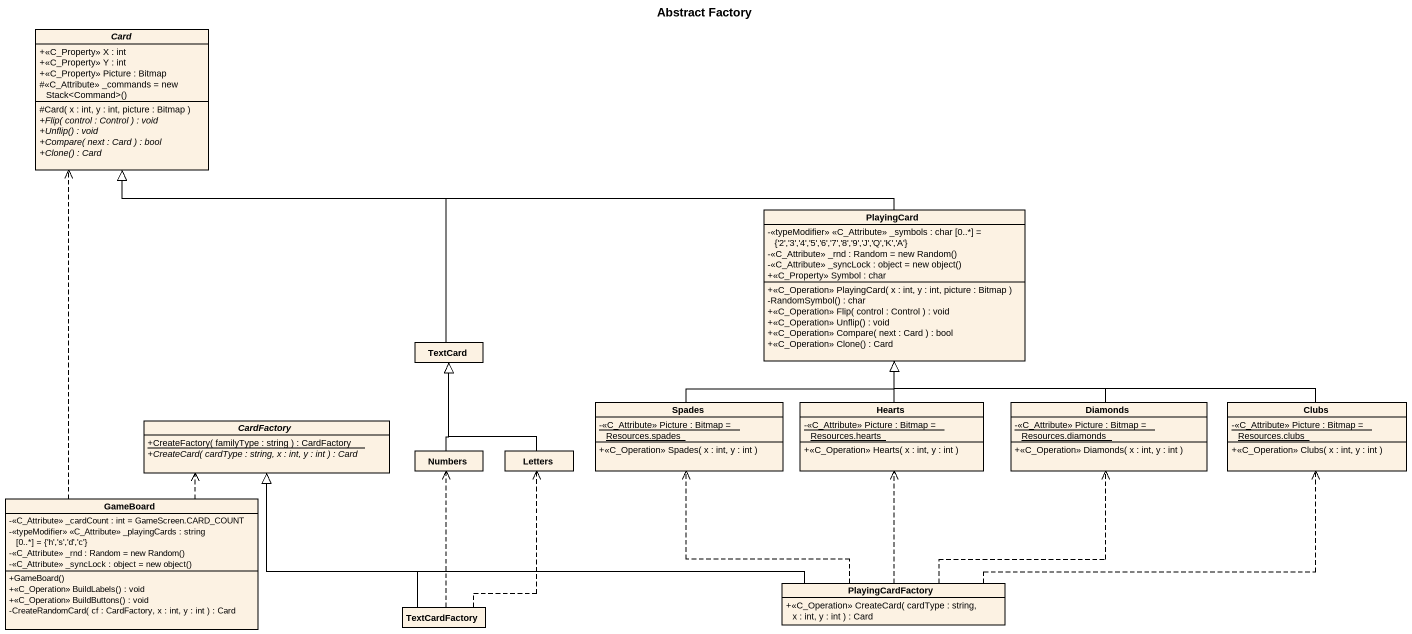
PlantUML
@startuml
title Abstract Factory
hide circle
hide empty members
skinparam classAttributeIconSize 0
abstract class "Card" as Card_ {
  +<<C_Property>> X : int
  +<<C_Property>> Y : int
  +<<C_Property>> Picture : Bitmap
  {field} #<<C_Attribute>> _commands = new Stack<Command>()
  #Card( x : int, y : int, picture : Bitmap )
  {abstract} +Flip( control : Control ) : void
  {abstract} +Unflip() : void
  {abstract} +Compare( next : Card ) : bool
  {abstract} +Clone() : Card
}
class PlayingCard {
  -<<typeModifier>> <<C_Attribute>> _symbols : char [0..*] = {'2','3','4','5','6','7','8','9','J','Q','K','A'}
  {field} -<<C_Attribute>> _rnd : Random = new Random()
  {field} -<<C_Attribute>> _syncLock : object = new object()
  +<<C_Property>> Symbol : char
  +<<C_Operation>> PlayingCard( x : int, y : int, picture : Bitmap )
  -RandomSymbol() : char
  +<<C_Operation>> Flip( control : Control ) : void
  +<<C_Operation>> Unflip() : void
  +<<C_Operation>> Compare( next : Card ) : bool
  +<<C_Operation>> Clone() : Card
}
class TextCard
abstract class CardFactory {
  {static} +CreateFactory( familyType : string ) : CardFactory
  {abstract} +CreateCard( cardType : string, x : int, y : int ) : Card
}
class Spades {
  {static} -<<C_Attribute>> Picture : Bitmap = Resources.spades
  +<<C_Operation>> Spades( x : int, y : int )
}
class Hearts {
  {static} -<<C_Attribute>> Picture : Bitmap = Resources.hearts
  +<<C_Operation>> Hearts( x : int, y : int )
}
class Diamonds {
  {static} -<<C_Attribute>> Picture : Bitmap = Resources.diamonds
  +<<C_Operation>> Diamonds( x : int, y : int )
}
class Clubs {
  {static} -<<C_Attribute>> Picture : Bitmap = Resources.clubs
  +<<C_Operation>> Clubs( x : int, y : int )
}
class Numbers
class Letters
class GameBoard {
  -<<C_Attribute>> _cardCount : int = GameScreen.CARD_COUNT
  -<<typeModifier>> <<C_Attribute>> _playingCards : string [0..*] = {'h','s','d','c'}
  {field} -<<C_Attribute>> _rnd : Random = new Random()
  {field} -<<C_Attribute>> _syncLock : object = new object()
  +GameBoard()
  +<<C_Operation>> BuildLabels() : void
  +<<C_Operation>> BuildButtons() : void
  -CreateRandomCard( cf : CardFactory, x : int, y : int ) : Card
}
class TextCardFactory
class PlayingCardFactory {
  +<<C_Operation>> CreateCard( cardType : string, x : int, y : int ) : Card
}
PlayingCard -left-|> Card_
TextCard -up-|> Card_
Spades -up-|> PlayingCard
Hearts -up-|> PlayingCard
Diamonds -up-|> PlayingCard
Clubs -left-|> PlayingCard
Numbers -up-|> TextCard
Letters -up-|> TextCard
GameBoard .up.> Card_
GameBoard .up.> CardFactory
TextCardFactory -up-|> CardFactory
TextCardFactory .up.> Numbers
TextCardFactory .up.> Letters
PlayingCardFactory -left-|> CardFactory
PlayingCardFactory .up.> Spades
PlayingCardFactory .up.> Hearts
PlayingCardFactory .up.> Diamonds
PlayingCardFactory .right.> Clubs
@enduml
